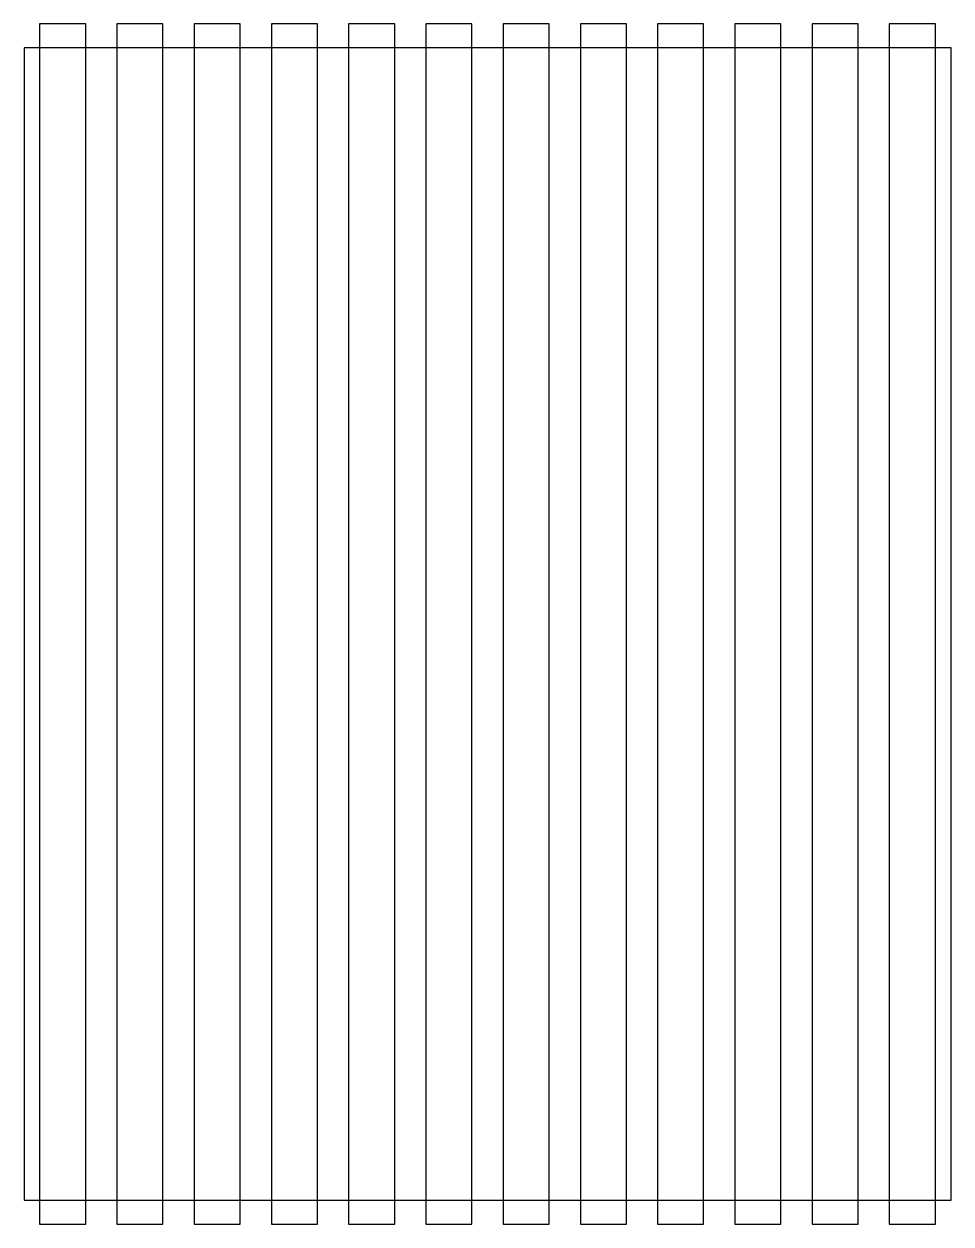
# Model space of a CAD drawing. Header units: millimetres. Extents: x 0 to 121, y -3 to 153.
import ezdxf

# ---------------------------------------------------------------- set-up
doc = ezdxf.new("R2010")
doc.units = ezdxf.units.MM
doc.layers.add('CUT', color=1, linetype='Continuous')
doc.layers.add('POCKET-KERF-15', color=5, linetype='Continuous')

msp = doc.modelspace()

# ---------------------------------------------------------------- linework, layer by layer
at = {"layer": 'CUT'}
msp.add_lwpolyline([(0, 0), (120.64, 0), (120.64, 150), (0, 150)], close=True, dxfattribs=at)
at = {"layer": 'POCKET-KERF-15'}
for points in [[(2.03, -3.1), (8.03, -3.1), (8.03, 153.1), (2.03, 153.1)], [(12.08, -3.1), (18.08, -3.1), (18.08, 153.1), (12.08, 153.1)], [(22.13, -3.1), (28.13, -3.1), (28.13, 153.1), (22.13, 153.1)], [(32.19, -3.1), (38.19, -3.1), (38.19, 153.1), (32.19, 153.1)], [(42.24, -3.1), (48.24, -3.1), (48.24, 153.1), (42.24, 153.1)], [(52.29, -3.1), (58.29, -3.1), (58.29, 153.1), (52.29, 153.1)], [(62.35, -3.1), (68.35, -3.1), (68.35, 153.1), (62.35, 153.1)], [(72.4, -3.1), (78.4, -3.1), (78.4, 153.1), (72.4, 153.1)], [(82.45, -3.1), (88.45, -3.1), (88.45, 153.1), (82.45, 153.1)], [(92.5, -3.1), (98.5, -3.1), (98.5, 153.1), (92.5, 153.1)], [(102.56, -3.1), (108.56, -3.1), (108.56, 153.1), (102.56, 153.1)], [(112.61, -3.1), (118.61, -3.1), (118.61, 153.1), (112.61, 153.1)]]:
    msp.add_lwpolyline(points, close=True, dxfattribs=at)

doc.saveas('drawing.dxf')
